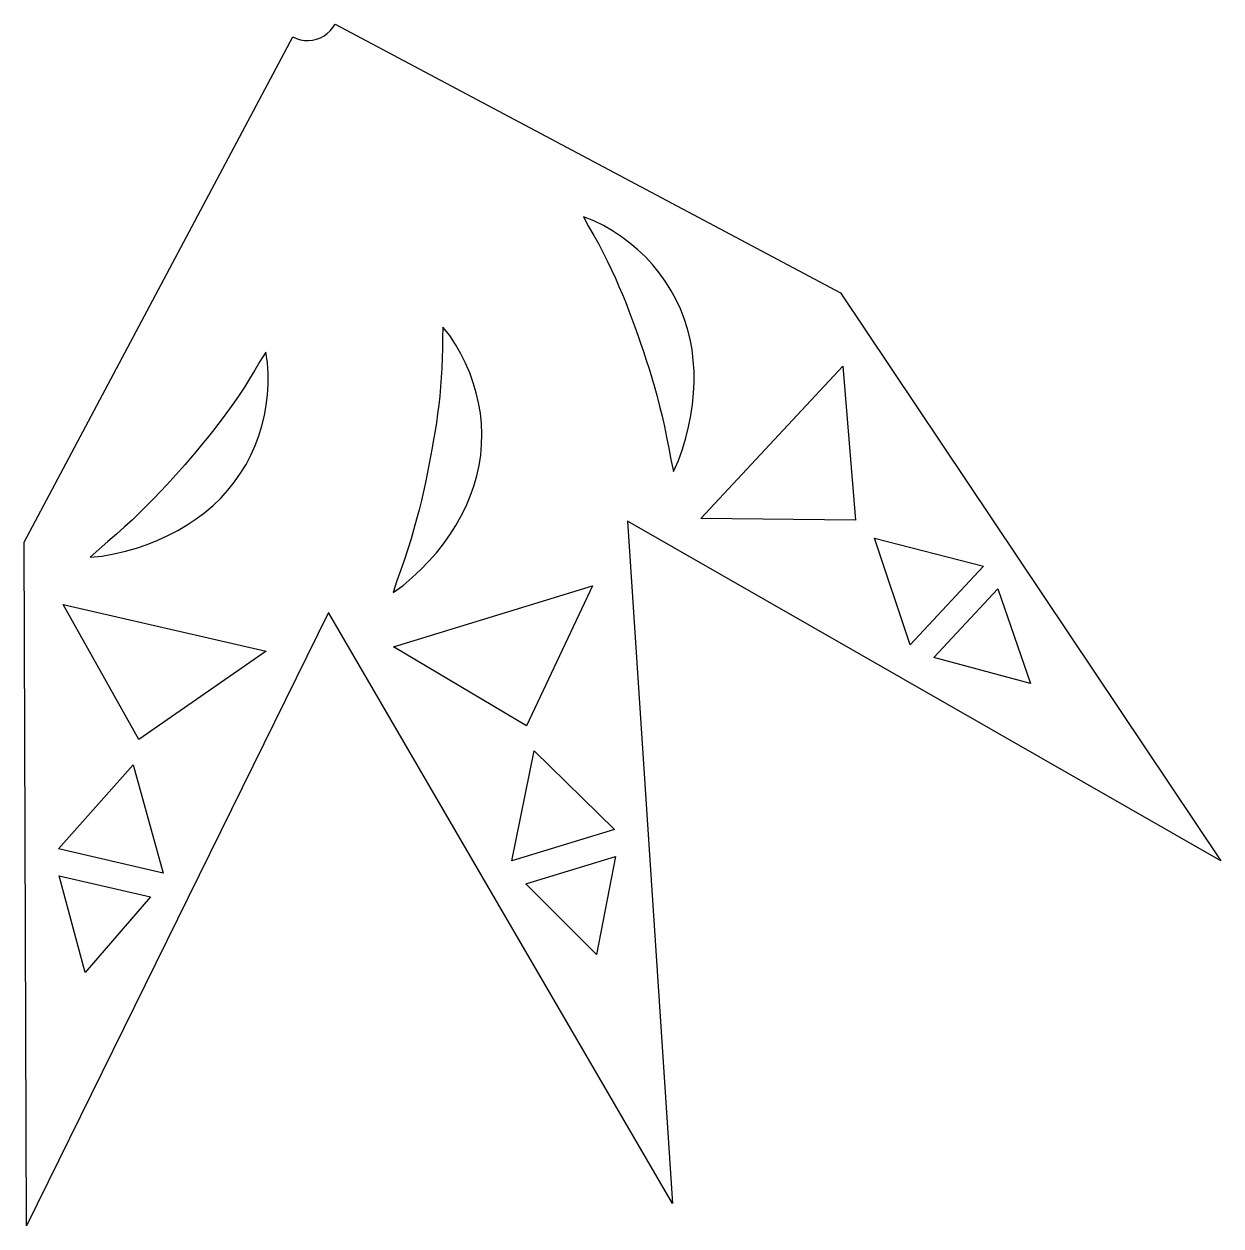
# Model space of a CAD drawing. Header units: metres. Extents: x 0 to 1198, y -1203 to 0.
import ezdxf

# ---------------------------------------------------------------- set-up
doc = ezdxf.new("R2010")
doc.units = ezdxf.units.M

msp = doc.modelspace()

# ---------------------------------------------------------------- linework, layer by layer
at = {"layer": 'CONTOUR'}
msp.add_lwpolyline([(817.09, -268.97), (1197.83, -837.83), (603.8, -497.69), (649.1, -1180.71), (304.72, -589.13), (2.45, -1203.29), (0, -518.78), (268.97, -12.92), (272.7, -14.6), (276.61, -15.78), (280.64, -16.44), (284.73, -16.56), (288.8, -16.15), (292.78, -15.21), (296.6, -13.77), (300.2, -11.83), (303.52, -9.44), (306.49, -6.64), (309.08, -3.48), (311.23, 0)], close=True, dxfattribs=at)
at = {"layer": 'HOLES'}
for points in [[(559.91, -193.1), (565.04, -202.66), (570.19, -211.64), (575.07, -220.42), (579.66, -229.07), (583.96, -237.61), (588, -246.04), (591.81, -254.37), (595.41, -262.61), (598.83, -270.79), (602.1, -278.91), (605.25, -287), (608.31, -295.09), (611.28, -303.2), (614.21, -311.37), (617.08, -319.62), (619.92, -327.99), (622.72, -336.52), (625.49, -345.23), (628.22, -354.16), (630.89, -363.33), (633.51, -372.77), (636.05, -382.5), (638.5, -392.53), (640.85, -402.89), (643.09, -413.59), (645.23, -424.64), (647.33, -436.06), (649.88, -447.92), (654.96, -436.8), (658.94, -425.58), (662.3, -414.36), (665.09, -403.14), (667.33, -391.93), (669, -380.76), (670.1, -369.63), (670.61, -358.56), (670.51, -347.59), (669.8, -336.72), (668.47, -325.99), (666.51, -315.43), (663.92, -305.08), (660.7, -294.95), (656.86, -285.09), (652.42, -275.53), (647.38, -266.3), (641.78, -257.43), (635.64, -248.95), (628.98, -240.87), (621.83, -233.22), (614.22, -226), (606.19, -219.24), (597.76, -212.94), (588.94, -207.11), (579.75, -201.76), (570.17, -196.97)], [(419.01, -303.4), (418.67, -314.24), (418.65, -324.59), (418.48, -334.64), (418.13, -344.43), (417.59, -353.97), (416.87, -363.29), (416, -372.41), (415, -381.35), (413.87, -390.14), (412.64, -398.81), (411.33, -407.39), (409.93, -415.92), (408.45, -424.44), (406.9, -432.97), (405.26, -441.55), (403.53, -450.22), (401.7, -459.01), (399.74, -467.94), (397.64, -477.04), (395.37, -486.32), (392.92, -495.8), (390.25, -505.49), (387.36, -515.41), (384.21, -525.56), (380.8, -535.94), (377.13, -546.58), (373.24, -557.52), (369.52, -569.06), (379.48, -561.97), (388.54, -554.25), (397.06, -546.21), (405.08, -537.89), (412.62, -529.3), (419.66, -520.46), (426.17, -511.37), (432.14, -502.04), (437.55, -492.49), (442.37, -482.72), (446.58, -472.77), (450.16, -462.64), (453.09, -452.38), (455.37, -442), (456.98, -431.54), (457.91, -421.04), (458.16, -410.53), (457.75, -400.05), (456.67, -389.63), (454.94, -379.3), (452.58, -369.1), (449.6, -359.05), (446.02, -349.18), (441.87, -339.5), (437.15, -330.04), (431.86, -320.82), (425.97, -311.88)], [(241.84, -328.47), (236.13, -337.69), (230.93, -346.64), (225.76, -355.26), (220.56, -363.56), (215.32, -371.56), (210.04, -379.27), (204.73, -386.73), (199.39, -393.97), (194.02, -401.02), (188.62, -407.91), (183.19, -414.69), (177.71, -421.38), (172.18, -428.01), (166.57, -434.63), (160.86, -441.24), (155.02, -447.89), (149.04, -454.58), (142.88, -461.33), (136.51, -468.16), (129.91, -475.06), (123.04, -482.05), (115.89, -489.11), (108.42, -496.25), (100.62, -503.46), (92.48, -510.75), (83.98, -518.13), (75.15, -525.66), (66.15, -533.79), (78.32, -532.64), (90.02, -530.48), (101.42, -527.78), (112.53, -524.58), (123.35, -520.92), (133.87, -516.78), (144.06, -512.16), (153.89, -507.07), (163.35, -501.5), (172.41, -495.45), (181.03, -488.93), (189.19, -481.95), (196.87, -474.53), (204.03, -466.68), (210.65, -458.43), (216.7, -449.8), (222.18, -440.83), (227.06, -431.54), (231.34, -421.98), (235, -412.17), (238.06, -402.15), (240.5, -391.96), (242.34, -381.62), (243.58, -371.17), (244.23, -360.62), (244.26, -349.99), (243.62, -339.29)], [(819.39, -342.5), (832.15, -496.83), (677.31, -494.86)], [(960.23, -542.77), (886.91, -621.39), (851.2, -514.59)], [(569.03, -562.53), (502.92, -702.56), (369.8, -623.44)], [(974.59, -565.56), (1007.37, -660.22), (910.65, -634.12)], [(242.2, -627.89), (114.93, -716.11), (39.2, -581.03)], [(590.87, -806.38), (488.06, -837.81), (510.53, -727.46)], [(139.18, -849.99), (34.43, -825.81), (109.07, -741.48)], [(591.9, -833.29), (572.97, -931.67), (502.25, -860.7)], [(126.62, -873.82), (61.03, -949.55), (35.28, -852.73)]]:
    msp.add_lwpolyline(points, close=True, dxfattribs=at)

doc.saveas('drawing.dxf')
